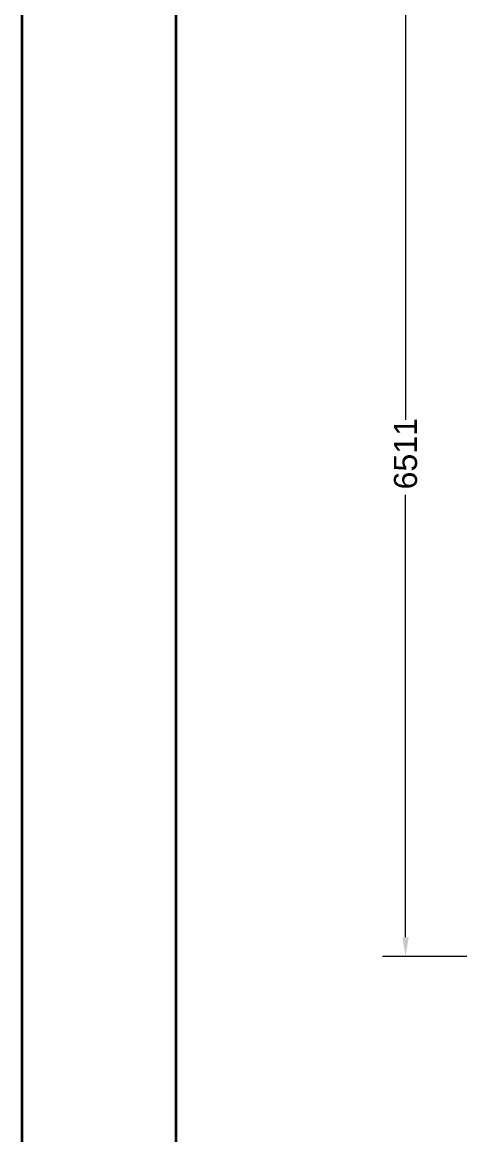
# Model space of a CAD drawing. Header units: millimetres. Extents: x 0 to 42050, y 0 to 29700.
# Drawn here: x 0 to 2850, y 18773 to 26029 of the extents above; entities that cross this region are included whole.
import ezdxf

# ---------------------------------------------------------------- set-up
doc = ezdxf.new("R2010")
doc.units = ezdxf.units.MM
doc.header["$LTSCALE"] = 50
doc.layers.get('0').update_dxf_attribs({"lineweight": 18})
doc.layers.add('Border', color=7, linetype='Continuous', lineweight=35)
doc.layers.add('Dimension', color=7, linetype='Continuous', lineweight=18)
doc.styles.add('Title', font='arial.ttf')
doc.dimstyles.new('Default - Method 2b', dxfattribs={"dimscale": 50, "dimtxt": 3, "dimasz": 2.5, "dimexe": 3, "dimexo": 0.5, "dimgap": 0.7, "dimtad": 0, "dimtoh": 1, "dimdec": 1, "dimrnd": 1e-08, "dimtxsty": 'Title', "dimcen": 0.09, "dimdle": 10, "dimclrd": 256, "dimclre": 256, "dimclrt": 7, "dimadec": 0, "dimazin": 2, "dimtfac": 0.833333, "dimtdec": 1, "dimtmove": 0, "dimatfit": 3, "dimfxl": 1, "dimtolj": 1, "dimlwd": -1, "dimlwe": -1, "dimarcsym": 0})

# ---------------------------------------------------------------- blocks, each defined once
blk = doc.blocks.new('Borders Bigadan Border')
at = {"layer": 'Border'}
for p, q in [((0, 0), (0, 594)), ((20, 589), (20, 5))]:
    blk.add_line(p, q, dxfattribs=at)
blk = doc.blocks.new('*D29')
at = {"layer": 'Defpoints', "color": 0, "transparency": 16777216}
for p in [(4763.2, 26447.8), (2496.9, 19936.3), (3496.9, 19936.3)]:
    blk.add_point(p, dxfattribs=at)
at = {"layer": 'Dimension', "transparency": 16777216}
for p, q in [((4738.2, 26447.8), (2346.9, 26447.8)), ((2496.9, 26322.8), (2496.9, 23437)), ((2496.9, 20061.3), (2496.9, 22947.1)), ((3471.9, 19936.3), (2346.9, 19936.3))]:
    blk.add_line(p, q, dxfattribs=at)
for points in [[(2476, 26322.8), (2517.7, 26322.8), (2496.9, 26447.8)], [(2476, 20061.3), (2517.7, 20061.3), (2496.9, 19936.3)]]:
    blk.add_solid(points, dxfattribs=at)
at = {"layer": 'Dimension', "color": 7, "transparency": 16777216, "insert": (2573.5, 22982.1), "char_height": 150, "attachment_point": 7, "rotation": 90, "style": 'Title'}
blk.add_mtext('\\A1;6511', dxfattribs=at)

msp = doc.modelspace()

# ---------------------------------------------------------------- block references
at = {"xscale": 50, "yscale": 50, "zscale": 50}
msp.add_blockref('Borders Bigadan Border', (0, 0), dxfattribs=at)

# ---------------------------------------------------------------- dimensions: what is measured, and where the dimension line sits
at = {"layer": 'Dimension'}
dim = msp.add_linear_dim(base=(2496.88, 19936.34), p1=(4763.23, 26447.76), p2=(3496.88, 19936.34), angle=90, dimstyle='Default - Method 2b', override={"dimgap": 0.7, "dimtoh": 0, "dimdec": 0, "dimtol": 0, "dimlim": 0, "dimtp": 0, "dimtm": 0, "dimtdec": 0, "dimtofl": 0, "dimatfit": 1}, dxfattribs=at)
dim.commit()
dim.dimension.update_dxf_attribs({"geometry": '*D29', "text_midpoint": (2496.88, 23192.05), "dimtype": 160})

doc.saveas('drawing.dxf')
